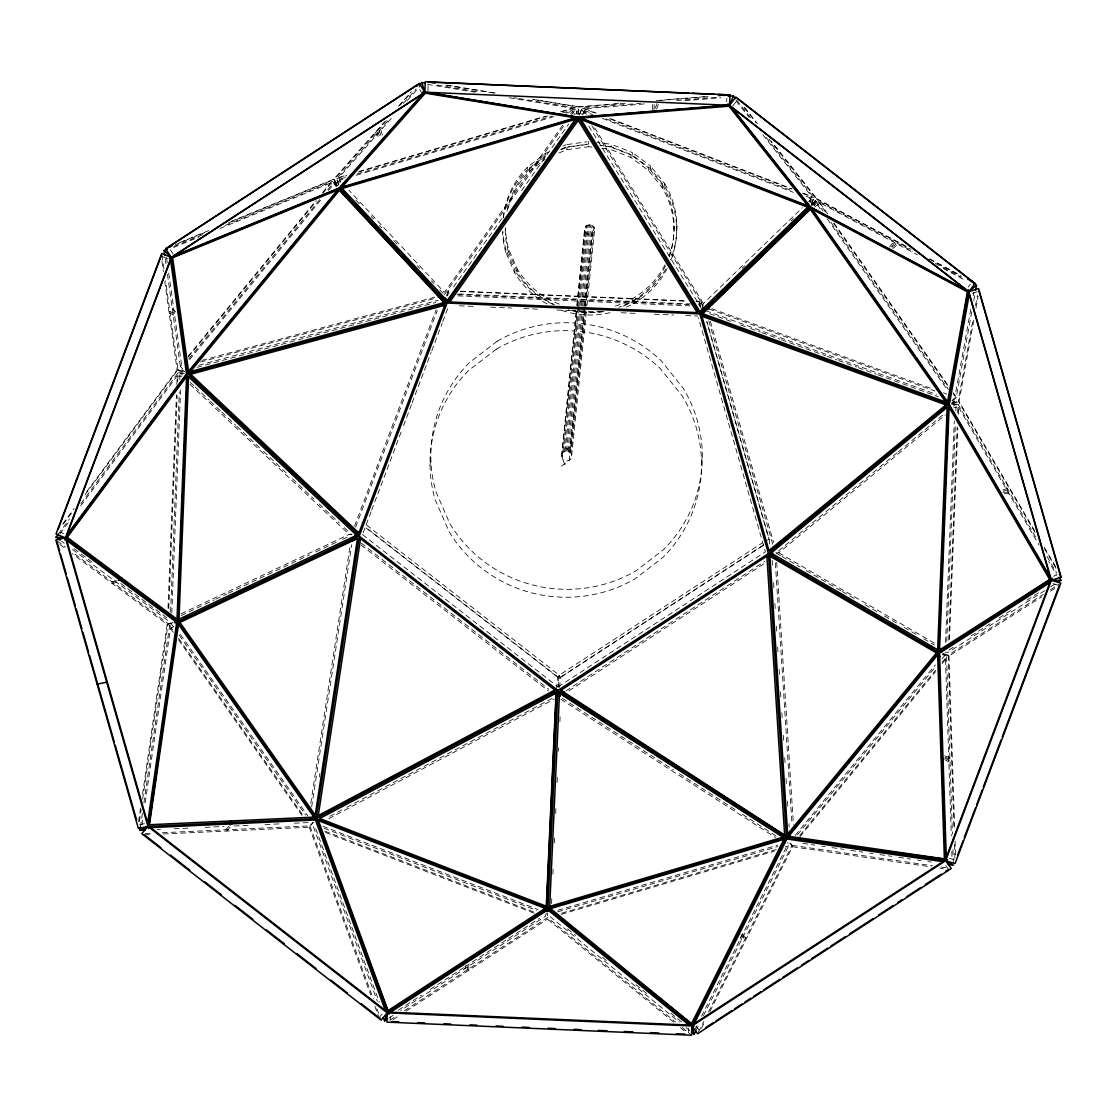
<?xml version="1.0" encoding="UTF-8"?>
<svg xmlns="http://www.w3.org/2000/svg" width="1117" height="1117" viewBox="0 0 1117 1117"><rect width="100%" height="100%" fill="white"/><g stroke="black" fill="none" stroke-linecap="round" stroke-linejoin="round"><path stroke-width="0.75" stroke-dasharray="5 3.75" d="M390.238 1019.905L390.35 1016.819M467.255 969.863L467.367 966.777M468.693 970.366L468.917 964.194M673.733 1022.209L547.456 919.109L547.693 912.952M688.561 1032.736L688.728 1028.115M168.039 608.039L176.416 394.957M176.835 384.569L177.17 375.912L181.862 376.275M168.779 608.695L177.156 395.39M177.701 381.511L178.05 372.841L184.305 373.329M170.608 612.018L179.279 391.76M179.753 379.626L180.019 372.687L184.473 373.218M171.795 613.051L180.577 389.847M945.554 642.484L954.267 421.025M946.783 641.549L955.384 423.022M955.859 410.888L956.124 403.949L951.558 404.117M948.752 640.125L957.143 426.806M957.688 412.927L958.023 404.256L951.67 404.242M949.492 639.538L957.8 428.202M958.344 414.337L958.623 407.412L953.862 407.398M699.256 304.327L699.354 301.772L695.877 301.618M427.937 90.7L428.244 83.761M578.438 113.976L578.718 106.799L532.572 99.19M652.468 109.508L652.691 104.3M653.976 109.634L654.213 104.426M726.678 101.815L726.832 98.338M551.547 903.653L551.798 898.459M552.901 874.206L553.138 869.012M554.325 843.042L554.563 837.848M555.68 813.595L556.001 806.669M557.104 782.431L557.341 777.237M558.542 751.252L558.695 747.79M559.882 721.819L560.203 714.894M578.438 114.409L578.69 109.843L581.426 114.283M430.045 465.147L430.855 457.216M447.358 295.935L447.708 292.584L449.956 293.408M447.875 295.293L448.336 290.643L451.827 290.797M505.261 230.256L505.512 227.784A84.347 82.798 5.8 0 0 508.668 249.189L508.417 251.66L517.101 271.571A84.347 82.798 5.8 0 0 554.381 304.648M547.023 303.922A87.07 85.464 5.8 0 1 514.755 272.925L505.806 252.372L506.057 249.901A87.07 85.464 5.8 0 1 502.915 231.219M514.755 272.925L515.007 270.44L506.057 249.901M503.264 218.262A87.07 85.464 5.8 0 1 527.266 169.616L527.517 167.131L545.375 153.392L550.192 151.381M517.101 271.571L517.353 269.085L508.668 249.189M507.858 208.795A84.347 82.798 5.8 0 1 529.207 171.487L529.458 169.002L546.758 155.696M545.375 153.392L545.124 155.877L527.266 169.616M561.181 149.161L565.998 147.151L566.249 144.665L587.137 141.775M566.738 149.72L566.989 147.235L588.785 144.233L588.533 146.704L566.738 149.72L558.961 152.973M588.743 141.566L588.491 144.037L565.998 147.151M561.53 456.071L576.637 307.37M576.805 305.639L584.54 229.557M564.993 464.854L561.725 457.356L576.47 312.118M577.182 305.192L584.722 230.842A5.054 4.957 5.8 0 1 585.978 226.039L590.837 224.712L593.937 227.002L585.853 306.533M577.726 307.301L562.242 458.542A5.054 4.957 5.8 0 0 569.167 460.302A5.054 4.957 5.8 0 0 570.927 453.502L585.685 308.264M577.698 306.393L585.978 226.039M578.578 308.236L564.001 451.757L567.827 451.226L570.117 452.483L584.861 307.245M578.76 306.505L587.011 225.243M565.216 451.24L579.793 307.733M579.974 306.002L588.226 224.74M566.528 451.059L581.105 307.552M581.273 305.821L589.525 224.559M567.827 451.226L582.404 307.706M582.585 305.974L590.837 224.712M569.056 451.701L583.633 308.194M583.814 306.463L592.066 225.201M584.624 308.138L569.167 460.302L561.334 466.334M584.805 306.421L592.178 233.788A5.054 4.957 5.8 0 0 593.937 227.002M585.043 305.513L593.127 225.983M571.639 455.987L586.746 307.287M586.914 305.555L594.649 229.474M669.39 256.603A84.347 82.798 5.8 0 0 662.088 187.474L648.474 170.44L630.84 157.427L610.385 149.343L610.636 146.858L600.555 145.643M671.373 259.102A87.07 85.464 5.8 0 0 664.42 186.12L650.359 168.541L632.166 155.109L611.055 146.76L611.306 144.275L596.799 142.529M556.559 689.021L557.746 677.293L559.366 675.282L366.404 524.962M362.467 534.554L558.053 686.927L559.128 675.282L762.185 543.002M558.207 687.318L559.366 675.282M559.547 687.472L560.566 677.419L559.128 675.282M630.84 157.427L631.091 154.956L610.636 146.858M632.166 155.109L632.417 152.624L611.306 144.275M632.683 300.864L632.934 298.393M634.065 303.168L634.316 300.682M648.474 170.44L648.726 167.955L631.091 154.956M650.359 168.541L650.611 166.056L632.417 152.624M662.088 187.474L662.339 184.989L648.726 167.955M664.42 186.12L664.671 183.635L650.611 166.056M673.928 228.776L674.179 226.304M676.637 228.762L676.888 226.276M699.019 305.123L699.354 301.772M700.513 307.706L701.141 301.52L695.905 301.297M701.518 462.773L702.314 454.842M769.306 544.035L769.627 540.935L706.879 321.612M138.55 821.623L140.784 806.195M142.529 794.187L167.159 624.459L72.326 553.753M139.388 821.609L141.147 809.56M142.641 799.227L168.122 623.635L72.284 552.189M140.421 826.915L142.417 813.148M143.911 802.816L169.644 625.492L173.666 623.537M141.915 825.198L142.92 818.286M145.168 802.746L170.482 628.312L174.503 626.344M310.777 803.388L350.403 544.049M311.657 806.935L351.715 544.719M319.336 776.887L319.867 773.439M970.799 309.2L955.189 395.53L953.192 392.681M973.256 295.67L973.87 292.277M952.34 401.045L956.18 397.847L971.902 310.917M973.745 300.682L975.281 292.165M1034.998 532.362L958.26 401.073L973.061 319.253M975.518 305.611L977.375 295.391M1034.719 530.91L959.07 401.492L973.801 320.048M975.951 308.166L978.101 296.298M464.881 968.662L465.971 965.451M546.283 913.189L545.194 916.415L400.626 1010.48M354.578 525.995L436.161 309.66M355.597 527.14L437.222 310.721M446.479 295.837L448.336 290.643M363.081 532.935L371.053 511.795M371.668 510.176L386.384 471.165M386.999 469.531L401.087 432.139M403.544 425.647L411.517 404.508M412.131 402.888L426.834 363.863M427.448 362.243L431.134 352.483M431.748 350.864L442.164 323.232M442.779 321.598L448.908 305.346M579.541 114.325L582.083 108.07L640.516 103.364M582.404 114.967L584.945 108.712L647.008 103.727M655.176 108.237L657.704 101.982M656.545 109.005L658.444 104.314M809.727 201.13L811.626 196.438L761.989 133.663M811.347 204.034L813.874 197.779L764.475 135.297M579.444 114.772L581.762 109.424L591.479 113.194M583.395 114.213L584.554 111.532L592.638 114.66M702.244 306.212L703.403 303.545L802.341 207.706M809.951 201.884L811.11 199.203L806.251 197.332M811.235 204.481L813.553 199.133L805.455 195.992M694.495 1030.307L696.826 1025.643M701.518 1016.302L786.131 847.649M695.709 1031.131L698.809 1024.959M703.459 1015.688L788.672 845.848L787.792 842.539M698.39 1032.178L703.808 1021.371M708.457 1012.114L792.121 845.346L789.286 841.478M701.448 1028.324L705.316 1020.617M709.951 1011.388L792.553 846.742L788.784 841.576M562.661 125.216L444.454 292.431L348.951 190.295M570.675 113.878L572.672 111.044L574.822 117.662M444.398 294.762L563.582 126.179M571.583 114.842L575.59 109.173L577.21 114.143M453.502 286.929L503.572 216.098M521.597 190.602L568.679 124.015M575.688 114.102L578.69 109.843M62.706 523.971L74.155 508.57M86.637 491.759L177.114 369.909L164.799 281.931M63.25 524.152L73.596 510.232M84.962 494.915L178.036 369.587L165.595 280.772M58.098 534.359L69.463 519.042M80.843 503.725L178.05 372.841M59.913 533.8L70.287 519.824M80.675 505.847L177.17 375.912M732.78 105.92L736.955 100.418M812.171 204.411L816.332 198.896L769.082 139.136M812.687 204.285L816.862 198.784L771.484 141.398M889.509 247.136L894.717 240.253M891.548 246.689L895.722 241.188M968.146 287.083L970.226 284.332M188.131 356.281L316.083 200.529M322.701 192.473L330.423 183.076L333.955 186.553M182.741 368.931L180.382 366.599L182.588 363.919M188.103 357.203L316.111 201.381M322.729 193.325L332.657 181.233L337.362 185.883M188.773 358.948L320.09 199.105M327.812 189.708L334.43 181.638L337.976 185.436L334.234 179.446L387.152 119.756M189.625 359.59L320.83 199.901M328.538 190.504L334.053 183.788L336.412 186.316M795.29 835.348L935.292 664.922M797.44 834.832L935.376 666.933M941.994 658.876L945.303 654.841L942.287 653.096M799.814 835.446L935.543 670.228M942.162 662.172L946.574 656.796L942.664 654.52M799.87 836.787L935.557 671.638M942.176 663.582L945.485 659.547L942.874 658.025M225.843 829.777L228.943 826.161M226.863 831.048L233.062 823.801M162.356 832.723L309.912 825.882L313.011 822.266M163.333 833.98L309.269 827.222L313.402 822.405M380.073 1016.4L382.14 1013.985M231.121 221.375L333.662 179.265L384.653 121.753M398.518 106.115L411.238 91.776M399.802 105.487L411.307 92.516M338.73 184.989L336.748 178.552L389.665 118.863M403.474 103.295L416.124 89.025M340.573 182.225L339.093 177.394L393.561 115.959M407.384 100.376L421.193 84.794M810.076 207.162L816.024 201.046L823.047 211.043M816.29 203.224L813.916 205.668L816.29 203.224L820.297 208.935M952.075 400.556L954.449 398.113M808.596 201.632L811.11 199.203M742.177 268.275L744.676 265.846M791.018 220.971L793.517 218.541M809.797 202.777L813.553 199.133M812.268 204.676L816.024 201.046M812.645 205.025L817.756 200.781L912.407 251.199M814.712 207.064L819.836 202.805L917.504 254.83M892.022 247.318L897.133 243.059M892.692 248.602L897.817 244.344M951.852 403.251L954.546 401.017L951.516 402.623M896.979 452.902L775.994 553.041L780.518 555.666M898.319 451.799L903.709 447.345M905.049 446.228L945.373 412.857M953.443 406.169L956.124 403.949M775.701 552.901L778.758 552.789L945.401 414.854M529.207 171.487L545.18 159.2M571.834 445.725L562.968 452.553A5.054 4.957 5.8 0 0 561.725 457.356M763.777 544.747L559.156 678.033L366.069 527.615M560.566 677.419L763.749 545.068M558.053 686.927L765.368 551.882L698.39 317.731M565.83 690.962L764.614 561.488M568.86 690.851L764.6 563.345M398.35 1010.159L421.514 995.079M430.213 989.425L463.513 967.755M464.965 966.805L507.341 939.243M508.807 938.294L539.483 918.328M388.939 1018.076L393.324 1015.227M389.861 1020.212L397.163 1015.465M404.466 1010.717L547.567 917.602L675.464 1022.027M393.086 1019.556L400.361 1014.822M406.169 1011.039L547.456 919.109M949.087 649.94L956.431 645.249M971.12 635.866L990.207 623.677M999.017 618.036L1013.705 608.653M1026.928 600.22L1040.136 591.773M1044.828 590.586L948.277 652.258L945.094 652.244M1050.678 586.844L1055.062 584.051M943.474 653.668L948.193 655.107L1043.278 594.37M1050.58 589.692L1059.363 584.093M942.706 654.115L949.003 656.028L1041.644 596.855M1050.469 591.214L1054.881 588.394M329.808 816.332L345.209 808.163M346.745 807.34L554.646 697.078M328.761 818.677L554.325 699.047M181.024 613.819L349.118 534.387L352.092 534.736M181.233 615.509L214.115 599.969M215.679 599.229L226.639 594.049M228.203 593.309L309.632 554.828M315.902 551.868L336.259 542.248M342.514 539.288L350.347 535.588M563.038 146.006L566.249 144.665M560.762 149.846L566.989 147.235M179.851 242.431L208.684 230.591M175.313 244.707L205.821 232.182M228.287 222.953L334.234 179.446M173.749 246.494L204.243 233.97M225.117 225.397L332.657 181.233M173.61 247.471L199.203 236.958M220.007 228.413L330.423 183.076M972.516 293.31L979.023 291.202M951.754 403.181L958.26 401.073M952.564 403.6L959.07 401.492M1002.996 489.874L1009.503 487.766M1003.192 491.201L1009.712 489.092M1053.415 576.163L1056.682 575.115L1048.668 561.502M339.093 177.394L345.753 175.425M359.088 171.473L545.724 116.112M560.72 111.658L572.393 108.195L574.361 114.632M336.748 178.552L346.759 175.592M358.445 172.116L548.615 115.707M561.963 111.756L575.311 107.791L577.294 114.227M338.646 184.905L337.041 179.935L345.376 177.463M357.049 174.001L552.245 116.098M562.242 113.124L575.59 109.173M342.849 179.209L339.526 180.2L341.676 186.818M356.183 175.257L554.353 116.475M566.012 113.026L572.672 111.044M557.816 910.327L777.655 845.122M557.676 911.849L777.893 846.532M561.795 913.148L776.999 849.311M785.335 846.84L788.672 845.848M561.167 914.376L774.458 851.112M202.023 360.386L435.616 296.927M200.571 362.006L436.761 297.834M198.617 365.315L438.157 300.236M196.913 367.367L435.853 302.442M701.574 303.503L699.06 304.187L700.066 307.678M766.807 540.237L769.11 539.609L706.838 321.919M111.979 581.789L116.768 580.756M112.105 583.423L116.894 582.39M168.122 623.635L172.912 622.602M167.159 624.459L173.54 623.091M139.639 824.709L144.428 823.676M578.718 106.799L621.82 103.323M656.293 100.558L708.01 96.397M625.143 103.309L578.732 107.037L531.008 99.176M659.519 100.544L711.082 96.397M676.609 100.474L717.854 97.151M684.819 100.684L720.842 97.793M157.078 829.568L160.513 829.4M174.238 828.772L191.398 827.976M205.123 827.334L223.986 826.468M234.291 825.994L251.437 825.198M265.176 824.555L282.322 823.76M294.343 823.201L308.069 822.573M145.196 833.519L152.066 833.198M144.456 834.86L153.029 834.455M1003.122 492.262L1009.475 492.276M1004.295 493.7L1009.056 493.714M460.539 291.174L687.192 300.92M460.511 291.495L687.15 301.241M458.808 293.994L690.39 303.95M457.188 294.651L688.896 304.62M457.956 295.879L689.831 305.849M459.352 305.793L476.764 306.547M490.698 307.147L511.586 308.041M523.775 308.571L541.2 309.311M556.866 309.995L576.023 310.819M588.212 311.336L605.623 312.09M621.289 312.76L638.701 313.514M654.38 314.184L673.537 315.008M685.726 315.525L697.916 316.055M599.773 145.392L611.055 146.76M588.533 146.704L591.884 147.109M601.979 148.324L610.385 149.343M802.858 843.405L809.699 844.396M811.417 844.647L814.838 845.15M821.679 846.141L825.1 846.644M831.956 847.635L838.797 848.627M840.501 848.878L843.935 849.381M850.777 850.372L857.619 851.363M859.336 851.615L862.757 852.117M869.598 853.109L873.019 853.611M879.875 854.603L886.716 855.594M888.42 855.845L891.855 856.348M898.696 857.339L905.538 858.331M907.255 858.582L910.676 859.085M917.518 860.076L920.939 860.579M927.794 861.57L931.215 862.073M792.121 845.346L932.458 865.745M941.003 867.001L947.858 867.993M792.553 846.742L931.41 866.932M939.983 868.174L943.418 868.677M447.121 85.129L498.391 93.563M445.767 85.143L496.911 93.563M437.222 85.06L479.835 92.083M513.932 97.696L517.353 98.254M519.056 98.533L575.311 107.791M427.462 84.334L475.2 92.194M509.296 97.807L572.393 108.195M1052.996 583.66L1059.293 585.573M944.507 755.874L952.368 758.275M945.331 757.452L951.628 759.365M949.45 858.275L954.169 859.713M711.85 308.739L931.997 388.716M943.418 392.863L946.685 394.05M709.1 308.976L934.817 390.992M705.93 310.694L936.549 394.483M709.63 313.668L734.12 322.562M740.655 324.935L748.823 327.909M750.456 328.496L760.244 332.056M761.878 332.643L768.412 335.016M770.046 335.617L779.848 339.177M781.481 339.763L825.561 355.778M827.194 356.379L836.996 359.939M838.63 360.526L845.164 362.899M846.798 363.5L856.585 367.06M858.219 367.647L876.189 374.181M877.822 374.767L933.337 394.943M934.971 395.53L938.238 396.717M584.945 108.712L596.283 113.096M610.845 118.737L792.19 188.927M803.528 193.311L811.626 196.438M582.083 108.07L595.054 113.082M609.631 118.737L791.185 188.996M802.537 193.381L813.874 197.779M606.07 118.835L790.864 190.351M602.356 118.416L793.307 192.319M322.883 826.245L538.101 909.545M324.125 828.256L536.481 910.439M324.74 831.09L535.462 912.645M325.438 832.458L534.317 913.287M942.678 653.794L945.303 654.841M162.747 256.715L167.452 258.711M169.91 311.517L176.179 314.17M169.156 312.983L175.425 315.65M178.036 369.587L184.305 372.24M177.114 369.909L184.961 373.232M60.639 532.306L63.781 533.633M816.862 198.784L908.414 247.541M929.707 258.893L958.623 274.293M816.332 198.896L910.983 249.314M929.302 259.074L961.36 276.15M935.306 263.389L961.248 277.211M943.265 268.555L965.996 280.66M778.758 552.789L934.775 643.364M782.026 556.545L800.121 567.045M806.153 570.55L840.836 590.684M842.344 591.563L857.423 600.304M864.963 604.688L878.521 612.563M884.552 616.067L898.124 623.942M904.156 627.447L917.727 635.322M923.759 638.826L934.315 644.956M944.8 758.01L950.022 761.054M944.954 759.686L948.864 761.962M562.256 698.265L673.607 769.976M679.471 773.746L707.312 791.674M708.778 792.609L735.154 809.602M742.47 814.321L776.175 836.019M560.916 699.312L775.547 837.513M184.654 371.724L181.876 369.867L184.403 372.254M74.239 548.81L91.999 562.046M120.762 583.493L167.634 618.441M61.505 541.228L64.241 543.267M72.451 549.396L168.304 620.843M57.218 540.963L65.428 547.079M59.969 544.551L66.838 549.662M366.041 527.936L557.746 677.293M361.182 543.085L548.796 689.245M361.042 544.97L548.517 691.004M567.59 928.897L575.646 935.474M602.482 957.381L609.184 962.854M636.02 984.761L646.743 993.53M670.898 1013.245L681.635 1022.013M550.109 916.61L679.359 1022.139M686.089 1027.626L691.479 1032.024M682.194 1027.528L691.618 1035.222M680.448 1027.696L685.824 1032.08M180.019 372.687L182.546 375.075M190.141 382.223L193.925 385.798M195.196 386.999L209.088 400.109M210.359 401.31L220.468 410.847M221.738 412.033L235.631 425.158M236.902 426.345L262.174 450.193M263.444 451.38L287.46 474.041M292.514 478.802L314.003 499.076M319.057 503.851L339.275 522.924M344.329 527.699L351.911 534.848M189.96 384.234L349.118 534.387M172.255 308.529L175.788 312.006M337.041 179.935L339.4 182.462M355.918 200.125L359.451 203.908M371.249 216.53L373.609 219.044M379.501 225.355L381.86 227.882M393.659 240.504L397.205 244.288M417.255 265.734L419.615 268.262M431.413 280.884L433.773 283.397M439.679 289.708L443.212 293.492M334.43 181.638L337.599 185.59M334.053 183.788L336.175 186.413M566.57 448.057L570.927 453.502M744.481 107.232L757.438 123.638M744.383 107.902L756.195 122.842M736.55 99.985L752.663 120.357M736.089 100.921L749.032 117.299M945.736 865.549L948.556 869.431M742.47 933.896L746.226 939.062M741.102 934.371L744.857 939.537M696.142 1026.23L698.963 1030.111M819.836 202.805L827.851 214.227M833.868 222.786L948.179 385.533M817.756 200.781L825.784 212.202M833.799 223.623L948.151 386.426M953.164 393.561L956.18 397.847M831.076 222.465L948.431 389.554M827.306 218.918L947.565 390.126M180.409 634.498L307.678 815.689M171.138 623.649L173.135 626.511M179.153 635.084L305.541 815.019M169.644 625.492L172.66 629.779M178.678 638.352L303.042 815.438M170.482 628.312L173.498 632.585M178.511 639.734L301.827 815.326M419.755 89.625L421.584 92.557M376.792 131.443L381.372 138.745M375.396 132.183L379.975 139.485M333.662 179.265L337.32 185.115M170.468 249.957L173.205 254.341M584.554 111.532L586.383 114.492M594.607 127.785L703.403 303.545M581.762 109.424L584.498 113.85M591.815 125.676L703.361 305.876M588.743 126.095L700.289 306.309M1044.283 547.274L1055.579 566.626M1044.577 548.782L1055.914 568.176M958.023 404.256L1037.372 540.028M1046.964 556.434L1056.556 572.853M958.623 407.412L1038.992 544.928M584.722 230.842L585.252 232.043A5.054 4.957 5.8 0 0 592.178 233.788M315.72 828.688L379.319 1002.256M313.388 826.706L377.378 1001.335M309.912 825.882L373.301 998.891M376.89 1008.693L380.478 1018.481M309.269 827.222L370.69 994.828M374.865 1006.222L378.44 1015.981M380.911 130.228L382.391 135.059M379.319 130.549L381.288 136.986M710.398 321.445L773.578 542.345M708.792 320.747L772.978 545.096M701.141 301.52L702.579 306.533M740.543 936.73L741.423 940.039M166.559 257.622L167.285 262.774M168.723 273.079L181.512 364.337M165.316 258.99L166.279 265.818M167.466 274.363L180.382 366.599M162.007 255.151L163.92 268.82M161.909 261.238L163.347 271.585M776.706 562.326L793.405 824.541M775.366 562.87L792.023 824.611M772.14 560.189L772.587 567.115M773.578 582.725L774.011 589.65M774.905 603.529L775.338 610.454M776.329 626.051L776.776 632.99M777.655 646.855L778.214 655.525M779.094 669.39L779.54 676.33M780.532 691.926L780.965 698.865M781.858 712.73L782.403 721.387M783.282 735.265L783.729 742.191M784.72 757.787L785.167 764.726M786.047 778.591L786.494 785.53M787.485 801.126L787.932 808.066M788.923 823.662L789.147 827.125M949.003 656.028L954.658 827.362M955.105 841.185L955.621 856.725M948.193 655.107L953.862 827.125M954.435 844.494L954.895 858.401M946.574 656.796L952.424 834.022M952.941 849.66L953.401 863.567M945.485 659.547L951.307 835.935M951.81 851.419L952.103 860.02M667.17 268.583A87.07 85.464 5.8 0 1 626.33 307.147M610.064 312.676A87.07 85.464 5.8 0 1 560.357 309.926M505.806 252.372A87.07 85.464 5.8 0 1 502.594 231.987M665.509 265.874A84.347 82.798 5.8 0 1 618.888 307.287M602.496 311.406A84.347 82.798 5.8 0 1 570.438 310.093M508.417 251.66A84.347 82.798 5.8 0 1 505.289 226.946M664.671 183.635A87.07 85.464 5.8 0 1 670.354 259.842M665.774 269.127A87.07 85.464 5.8 0 1 620.089 307.315M603.92 311.448A87.07 85.464 5.8 0 1 568.385 309.8M553.055 304.382A87.07 85.464 5.8 0 1 515.007 270.44M503.306 217.494A87.07 85.464 5.8 0 1 527.517 167.131M662.339 184.989A84.347 82.798 5.8 0 1 669.069 255.709M665.006 264.897A84.347 82.798 5.8 0 1 612.702 306.84M559.352 304.145A84.347 82.798 5.8 0 1 517.353 269.085M507.006 211.183A84.347 82.798 5.8 0 1 529.458 169.002M497.233 341.188L469.391 362.62A135.771 133.272 5.8 0 0 435.923 491.675L449.9 523.705A135.771 133.272 5.8 0 0 635.936 570.871L663.777 549.438A135.771 133.272 5.8 0 0 683.283 388.353L661.348 360.931A135.771 133.272 5.8 0 0 497.233 341.188M496.423 349.118L468.582 370.551A135.771 133.272 5.8 0 0 435.113 499.606L449.09 531.636A135.771 133.272 5.8 0 0 635.14 578.801L662.967 557.369A135.771 133.272 5.8 0 0 682.473 396.284L660.538 368.861A135.771 133.272 5.8 0 0 496.423 349.118"/><path stroke-width="1.5" d="M547.791 911.444L557.9 690.418L771.386 551.714M177.031 619.181L186.567 376.638L67.229 537.333L177.031 619.181L172.339 618.804M58.098 534.359L56.032 537.151L65.414 537.877L177.687 621.583L316.111 818.649L387.278 1012.882L386.943 1022.125L691.618 1035.222L691.968 1025.978L786.466 837.596L938.755 652.23L1051.39 580.282L1061.15 577.126L978.604 288.563L968.844 291.719L810.076 207.162L578.285 117.453L424.851 92.194L419.35 83.426L165.693 248.658L171.18 257.427L187.447 373.581L177.687 621.583L148.561 828.535L65.414 537.877L56.018 533.898L161.77 253.447L171.18 257.427L339.722 188.215L578.285 117.453L729.527 105.291L735.782 97.039L975.099 283.467L968.844 291.719L948.501 404.228L938.755 652.23L945.624 860.746L951.279 868.495L697.608 1033.728L691.968 1025.978L547.916 908.358L316.111 818.649L147.961 826.44L138.396 828.493L55.85 539.944L65.414 537.877L187.447 373.581L339.722 188.215L424.851 92.194L425.298 81.778L729.987 94.875L729.527 105.291L810.076 207.162L948.501 404.228L1051.39 580.282L1060.829 583.158L955.063 863.609L945.624 860.746L786.466 837.596L557.9 690.418L355.15 532.949M937.652 649.731L947.174 407.356L771.121 553.069L937.652 649.731L940.709 649.619M939.565 649.912L949.101 407.384L1049.715 579.555L939.565 649.912L942.734 649.926M546.436 909.015L556.182 696.268L557.9 690.418L316.111 818.649L389.023 1014.236L147.961 826.44L177.687 621.583L359.339 535.741L447.079 303.042L578.285 117.453L699.87 313.905L768.37 553.32L786.466 837.596L547.916 908.358L387.278 1012.882L381.079 1020.114L141.761 833.673L147.961 826.44L139.918 830.364L140.421 826.915M549.578 909.14L559.491 693.336L782.877 837.192L783.589 840.166M65.68 538.534L187.447 373.581L447.079 303.042L447.247 299.998M697.441 308.027L697.203 312.592L449.816 301.953L450.053 297.401M449.816 301.953L578.201 120.343L578.369 117.299M700.038 310.861L699.87 313.905L948.501 404.228L968.244 289.624L1051.39 580.282L1060.913 580.309L1059.167 577.321M352.246 541.27L352.777 537.808M357.482 538.534L315.231 815.047L179.949 622.434L357.482 538.534L350.92 540.614L176.542 623.021M316.111 818.649L359.339 535.741L187.447 373.581M315.86 817.602L318.275 815.536L360.568 538.673L554.884 690.055L551.253 693.14L316.181 817.812M947.523 401.911L967.42 291.886L812.157 209.186L947.523 401.911L950.078 399.788M975.602 290.462L976.523 285.352L973.466 283.718M317.354 823.857L318.443 820.646L545.124 908.372L544.035 911.598M383.368 1017.657L384.555 1020.924L387.278 1012.882L694.174 1026.076L547.916 908.358L546.827 911.584M465.147 962.924L466.222 959.712M58.126 529.346L161.183 256.058M64.646 539.916L171.18 257.427L164.115 250.445L167.327 249.133M187.67 372.952L353.349 529.249L358.92 532.963L444.789 305.248L442.011 303.391M957.576 855.315L963.091 840.682M964.32 837.443L975.35 808.191M976.565 804.938L982.08 790.319M983.309 787.066L1001.083 739.943M1002.298 736.689L1059.293 585.573M728.172 96.327L733.324 95.908L729.527 105.291L422.631 92.097L578.285 117.453M702.775 307.217L699.87 313.905L447.079 303.042L442.904 300.25M783.925 839.398L691.507 1023.619L550.625 908.596L783.925 839.398L784.804 842.707M691.479 1032.024L694.16 1034.23L695.709 1031.131M188.564 371.319L337.488 190.044L172.66 257.734L188.564 371.319L186.218 368.987M790.25 835.125L787.625 834.078L936.465 652.914L939.076 653.962M793.95 839.3L788.728 836.256L937.652 654.981L940.263 656.503M229.976 824.96L232.043 822.545M417.06 86.023L419.35 83.426M419.573 85.129L421.877 82.532L425.284 83.091M713.344 300.515L699.87 313.905L810.076 207.162L727.795 103.937L968.844 291.719L976.523 285.352M702.635 313.668L810.342 209.34L945.624 401.952L702.635 313.668L811.277 208.069M717.1 296.871L787.234 228.943M789.733 226.514L809.769 207.106M358.152 540.74L360.568 538.673M554.269 693.503L557.9 690.418L559.324 696.38M704.981 314.673L701.951 316.279L768.971 550.569L948.277 403.069M947.286 404.773L775.016 547.358L768.971 550.569M771.917 556.727L768.37 553.32L948.501 404.228M772.936 553.152L768.37 553.32L938.755 652.23L1052.158 578.243L945.624 860.746L953.457 865.298L948.319 864.558M417.004 85.255L168.639 247.039L171.836 245.726M169.337 258.627L424.851 92.194L421.877 82.532M786.689 836.787L564.476 693.699L560.916 690.306L766.89 556.14L769.25 558.402M561.446 693.825L564.378 691.912M545.124 908.372L388.046 1010.578L318.443 820.646M384.555 1020.924L387.487 1019.025M705.721 1027.612L712.995 1022.865M715.899 1020.98L731.9 1010.564M734.804 1008.665L742.079 1003.932M744.983 1002.033L750.806 998.249M753.71 996.35L760.984 991.617M763.888 989.718L779.889 979.302M782.794 977.403L797.329 967.936M801.699 965.088L808.973 960.355M811.877 958.456L827.865 948.04M830.783 946.155L845.318 936.674M849.688 933.84L872.949 918.677M878.758 914.893L893.307 905.412M897.663 902.578L902.033 899.73M906.39 896.895L920.939 887.429M925.295 884.58L941.296 874.164M945.652 871.316L948.556 869.431M1057.981 582.18L1060.913 580.309M318.275 815.536L554.884 690.055M426.443 761.305L429.528 759.672M466.487 740.068L469.573 738.435M483.424 731.077L486.509 729.443M540.405 700.862L543.49 699.228M175.006 622.881L177.687 621.583L174.503 622.267M226.095 823.536L231.47 820.925M309.87 819.068L313.891 817.113L178.525 624.389L149.455 824.723L313.891 817.113M183.663 617.729L186.79 616.249M238.466 591.828L249.426 586.648M261.95 580.728L268.22 577.768M285.449 569.628L288.577 568.148M170.943 257.957L339.722 188.215L447.079 303.042L445.474 298.071M165.693 248.658L170.51 246.689M354.41 537.291L359.339 535.741L354.885 535.197M782.877 837.192L549.732 906.348L550.444 909.322M438.436 297.373L441.787 296.466L447.079 303.042M444.273 302.581L190.518 371.528L339.345 190.351L444.273 302.581L338.772 188.829M187.921 372.422L190.714 374.265L444.789 305.248M118.36 580.421L121.558 579.737M97.123 684.218L106.687 682.166M718.357 95.573L726.972 94.875L718.301 94.498M723.104 95.434L729.987 94.875M726.525 105.277L578.257 117.201L427.867 92.446M139.918 830.364L145.07 830.126M938.755 652.23L941.799 652.119M428.314 82.03L688.77 93.228M692.247 93.381L714.824 94.359M391.913 1021.524L398.853 1021.818M417.926 1022.641L424.865 1022.935M443.952 1023.758L450.891 1024.052M469.964 1024.875L476.903 1025.169M495.976 1025.992L502.915 1026.3M522.002 1027.109L528.941 1027.417M548.014 1028.226L554.954 1028.534M574.026 1029.357L580.966 1029.651M598.321 1030.391L606.992 1030.768M624.333 1031.522L633.004 1031.885M650.345 1032.639L659.016 1033.002M676.371 1033.756L685.042 1034.119M117.187 577.698L121.879 578.061M786.466 837.596L947.467 859.545L691.968 1025.978L694.16 1034.23M788.728 836.256L944.382 858.889L937.652 654.981M431.734 82.588L435.155 83.161M705.832 307.789L709.1 308.976M701.951 316.279L945.247 404.675M768.37 553.32L773.606 555.414M787.625 834.078L769.934 556.238L776.497 558.863L938.517 652.914M967.755 279.152L972.321 281.582L737.988 99.036M970.519 281.037L975.099 283.467M805.078 573.44L808.094 575.185M826.189 585.699L829.205 587.444M839.761 593.574L842.777 595.319M860.872 605.833L863.874 607.578M895.541 625.953L898.557 627.712M930.224 646.087L933.24 647.846M769.934 556.238L936.465 652.914M941.031 757.396L943.642 758.918M560.916 690.306L786.968 836.591M562.912 694.76L568.776 698.53M571.709 700.429L574.641 702.314M581.957 707.033L587.821 710.803M590.753 712.688L593.685 714.573M601.016 719.292L603.948 721.177M609.798 724.947L615.662 728.731M628.843 737.22L634.707 740.99M637.639 742.875L640.572 744.76M647.902 749.479L653.752 753.249M656.684 755.148L659.616 757.033M666.947 761.752L669.879 763.637M675.743 767.407L681.593 771.177M694.788 779.666L700.638 783.45M703.57 785.335L706.502 787.22M713.833 791.939L716.765 793.824M722.629 797.594L728.479 801.378M732.878 804.198L735.81 806.083M741.674 809.867L747.538 813.637M760.719 822.126L766.583 825.896M779.764 834.385L782.696 836.284M56.032 537.151L60.136 540.209M144.456 834.86L160.918 847.677M170.51 855.161L189.722 870.129M204.816 881.885L221.278 894.703M234.989 905.398L252.833 919.291M266.544 929.972L284.374 943.865M296.731 953.485L315.929 968.453M331.023 980.209L347.485 993.027M361.21 1003.722L379.04 1017.615M190.714 374.265L358.92 532.963M193.241 380.59L198.309 385.365M212.202 398.476L217.256 403.251M231.163 416.362L236.218 421.137M251.381 435.448L253.908 437.822M270.342 453.334L272.869 455.708M289.303 471.22L291.83 473.594M308.264 489.106L310.791 491.48M327.225 506.978L329.752 509.366M178.245 312.062L180.591 314.38M340.336 187.949L349.775 198.044M355.667 204.355L367.465 216.977M374.544 224.545L388.702 239.694M392.235 243.478L399.314 251.046M401.673 253.573L414.658 267.452M419.378 272.492L431.176 285.114M438.255 292.682L441.787 296.466M733.324 95.908L735.475 98.631M578.201 120.343L697.203 312.592M1059.405 574.138L1061.15 577.126M979.023 291.202L1059.935 574.054M773.453 546.758L774.416 550.109M57.232 542.513L59.606 550.821M60.555 554.144L66.266 574.082M67.215 577.405L75.3 605.665M76.249 608.988L81.946 628.927M82.895 632.25L88.606 652.188M89.555 655.511L97.64 683.772M98.114 685.433L114.283 741.939M115.233 745.262L136.623 820.06M737.597 931.746L738.477 935.041M550.625 908.596L551.519 911.905M559.491 693.336L560.203 696.324M164.115 250.445L164.841 255.57M766.89 556.14L784.595 834.329M188.536 376.778L179.013 619.167L356.532 535.266L188.536 376.778M556.043 693.196L546.283 906.208L319.727 818.524L556.043 693.196M176.723 622.406L147.626 822.992L66.797 540.46L176.723 622.406M969.249 294.371L949.31 404.647L1050.162 577.224L969.249 294.371M170.594 260.038L66.922 534.959L186.525 373.902L170.594 260.038M1049.854 582.711L946.294 857.311L939.565 653.152L1049.854 582.711M786.899 838.993L694.257 1023.647L942.916 861.682L786.899 838.993M575.367 119.324L447.135 300.71L342.207 188.48L575.367 119.324M422.505 94.01L339.149 188.033L174.126 255.807L422.505 94.01M425.312 93.144L342.067 187.056L575.353 117.857L425.312 93.144M807.633 207.231L699.912 311.559L581.077 119.561L807.633 207.231M547.805 909.866L390.517 1012.197L688.854 1025.029L547.805 909.866M729.052 106.199L581.147 118.095L807.828 205.821L729.052 106.199M315.469 819.99L150.655 827.627L385.239 1010.368L315.469 819.99M966.065 289.848L810.607 207.036L731.733 107.288L966.065 289.848"/></g></svg>
